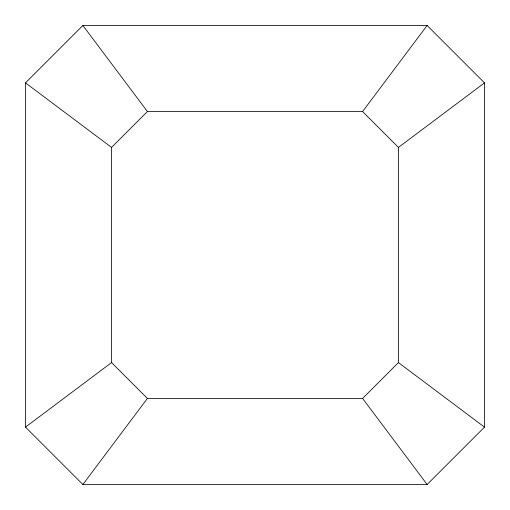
<?xml version="1.0" encoding="UTF-8"?>
<svg xmlns="http://www.w3.org/2000/svg" width="510" height="510" viewBox="0 0 510 510"><rect width="100%" height="100%" fill="white"/><g stroke="black" fill="none" stroke-linecap="round" stroke-linejoin="round"><path stroke-width="0.76" d="M82.875 484.5L427.125 484.5L484.5 427.125L484.5 82.875L427.125 25.5L82.875 25.5L25.5 82.875L25.5 427.125L82.875 484.5L147.422 398.438L362.578 398.438L398.438 362.578L398.438 147.422L362.578 111.562L147.422 111.562L111.562 147.422L111.562 362.578L147.422 398.438M362.578 111.562L427.125 25.5M25.5 427.125L111.562 362.578M398.438 147.422L484.5 82.875M25.5 82.875L111.562 147.422M398.438 362.578L484.5 427.125M82.875 25.5L147.422 111.562M362.578 398.438L427.125 484.5"/></g></svg>
